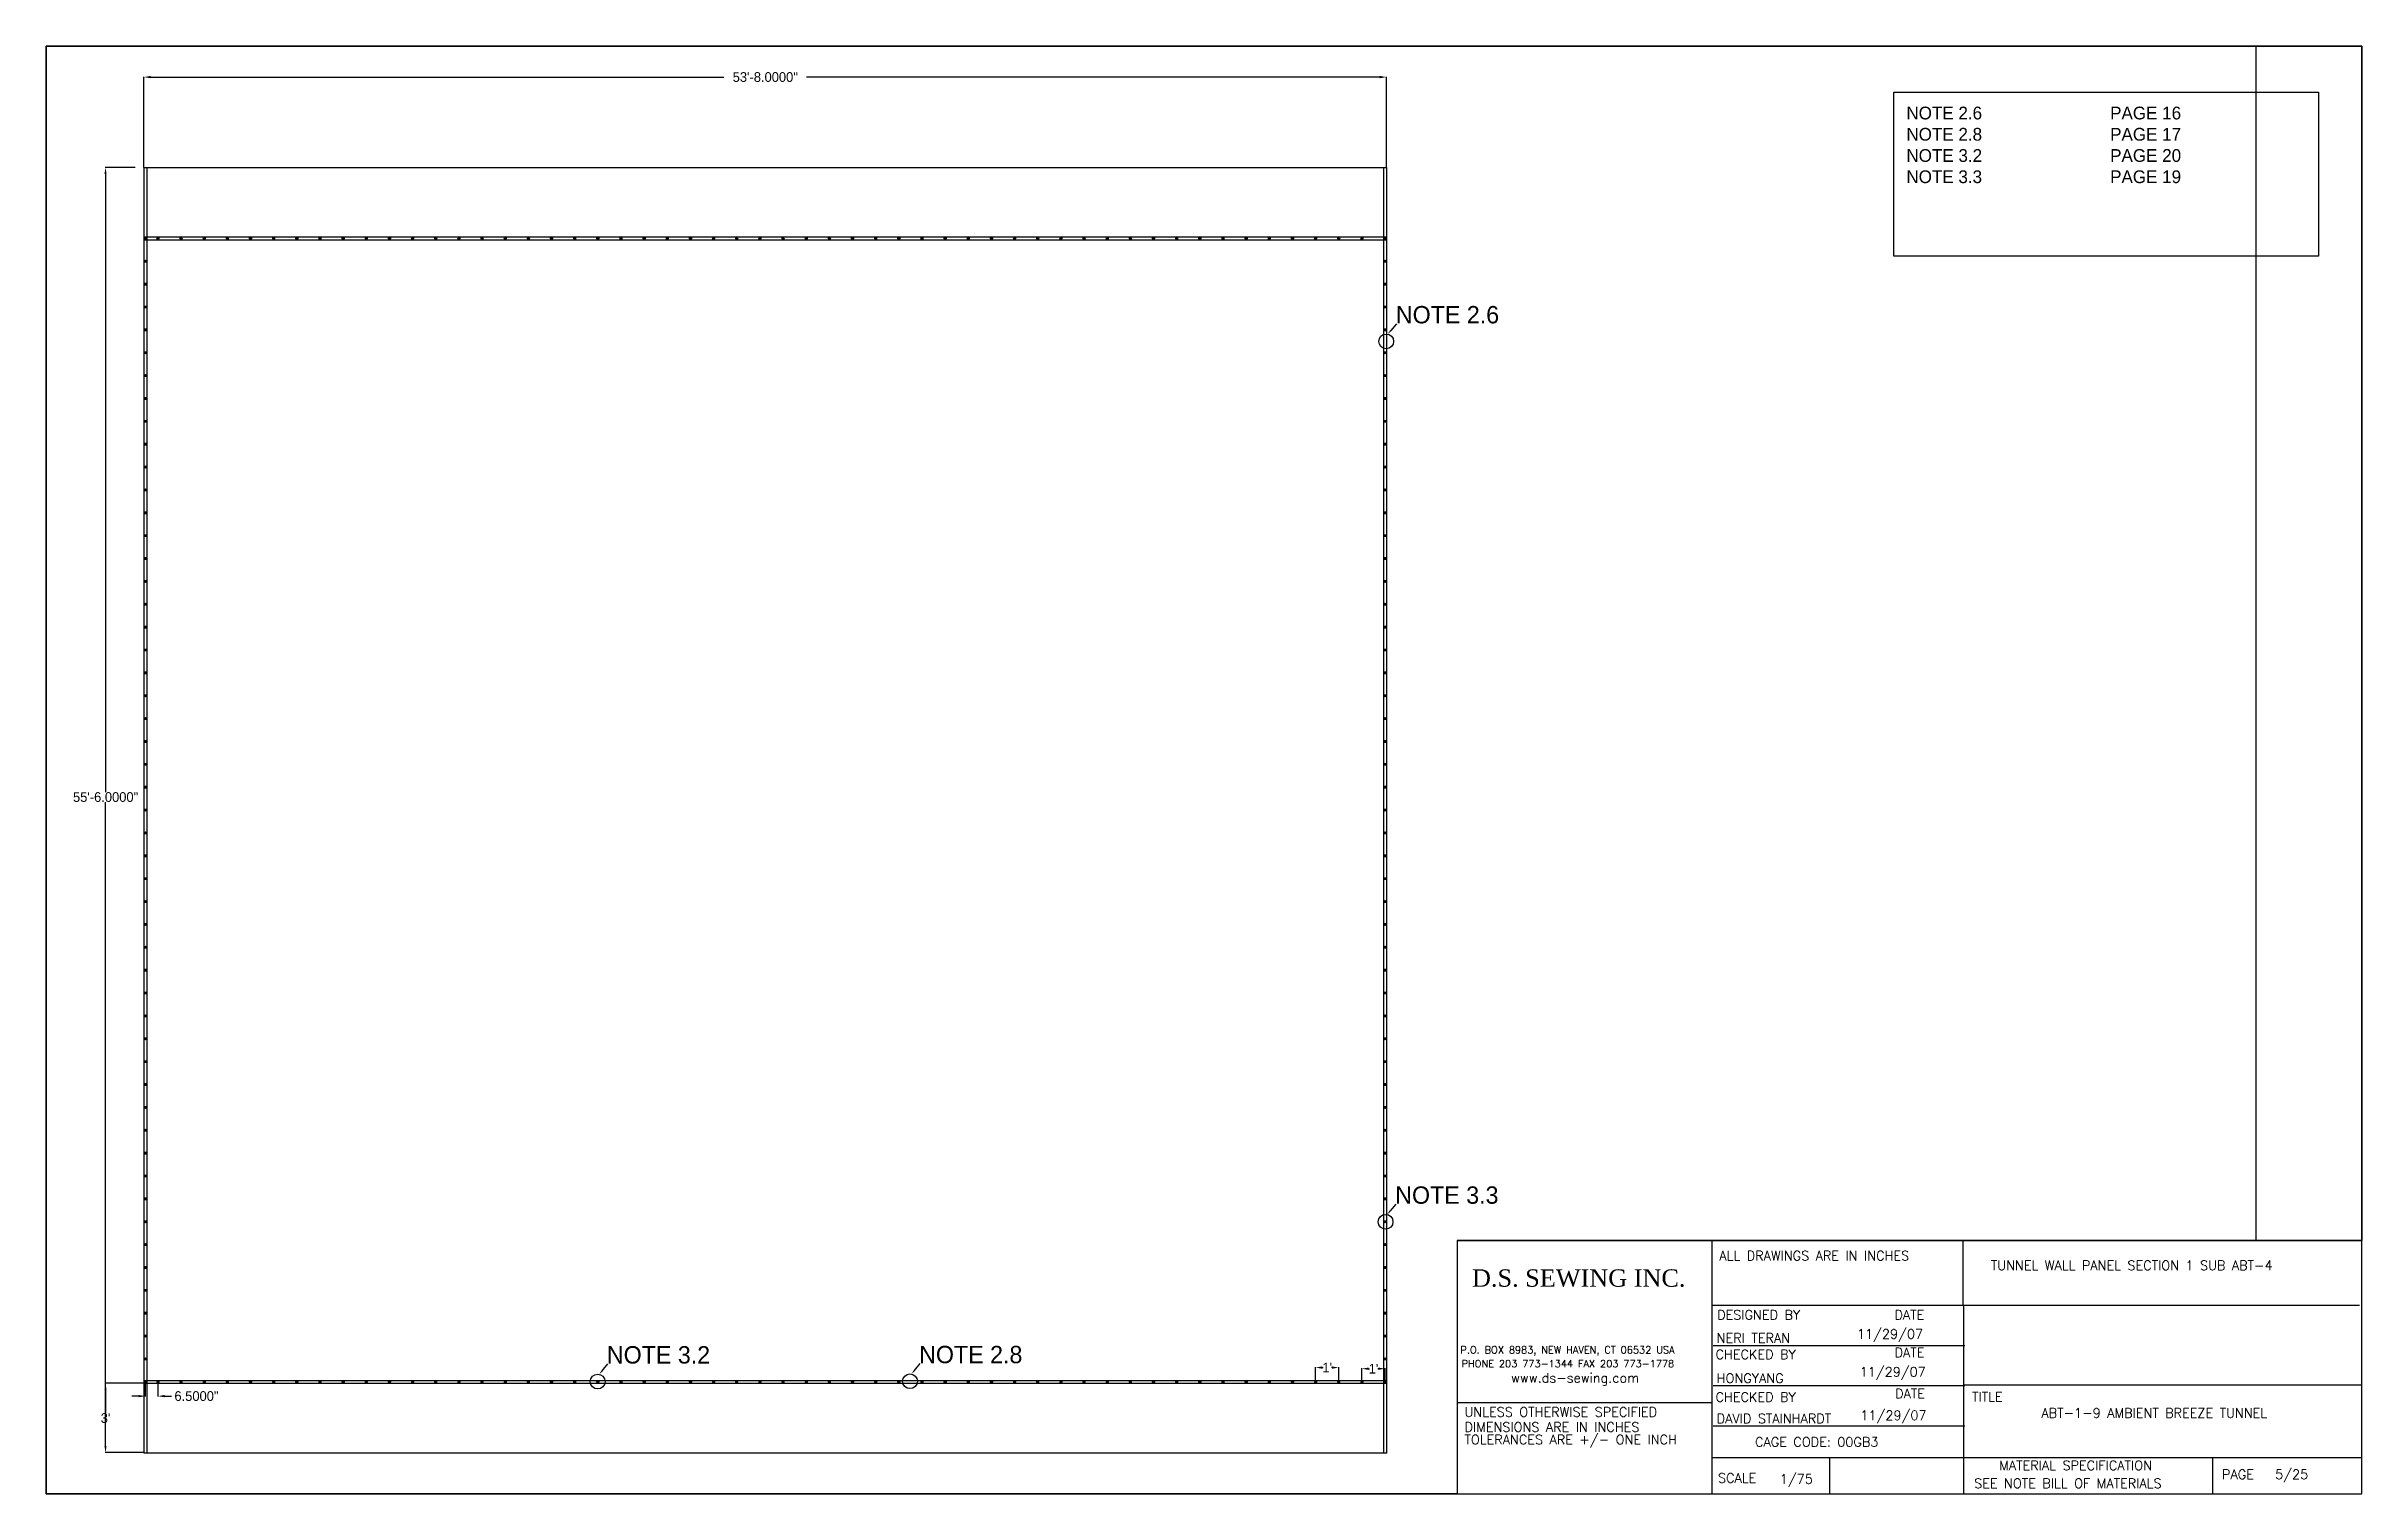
# Paper-space layout 'P5' of a CAD drawing. Header units: inches. Extents: x -62 to 16, y -1703 to 10.
# Drawn here: x 0 to 16, y 0 to 10 of the extents above.
# The model-space entities are those that its viewports show. They can reach past a viewport. Long polylines and large blocks are cut down to what shows.
import ezdxf

# ---------------------------------------------------------------- set-up
doc = ezdxf.new("R2010")
doc.units = ezdxf.units.IN
doc.header["$MEASUREMENT"] = 0
for name, color, linetype in [('DIMENSION', 7, 'Continuous'), ('FINISH', 1, 'Continuous'), ('GROMMET', 7, 'Continuous'), ('TEXT', 7, 'Continuous'), ('Title Block', 7, 'Continuous'), ('Viewport', 7, 'Continuous'), ('WEBB', 5, 'Continuous')]:
    doc.layers.add(name, color=color, linetype=linetype)
doc.styles.add('Roman', font='romans')
doc.styles.add('style1', font='txt.shx')
doc.dimstyles.get("Standard").update_dxf_attribs({"dimtxt": 2.5, "dimasz": 3.5, "dimexe": 0.18, "dimexo": 0.0625, "dimgap": 0.09, "dimtad": 0, "dimtih": 1, "dimtoh": 1, "dimdec": 4, "dimzin": 0, "dimdsep": 46, "dimlunit": 3, "dimtxsty": 'Standard', "dimcen": 0.09, "dimadec": 0, "dimazin": 0, "dimtfac": 1, "dimtdec": 4, "dimtofl": 0, "dimtmove": 0, "dimatfit": 3, "dimfxl": 0, "dimtolj": 1, "dimtzin": 0, "dimarcsym": 0})

# ---------------------------------------------------------------- blocks, each defined once
blk = doc.blocks.new('*D167')
at = {"layer": 'DEFPOINTS', "color": 0}
for p in [(8019.4, 13795.4), (8038.8, 13795.4), (8038.8, 13129.4)]:
    blk.add_point(p, dxfattribs=at)
at = {"layer": 'DIMENSION', "color": 0, "lineweight": -2}
for p, q in [((8034.8, 13795.4), (8019.2, 13795.4)), ((8019.4, 13791.9), (8019.4, 13471.7)), ((8019.4, 13132.9), (8019.4, 13466.5)), ((8034.8, 13129.4), (8019.2, 13129.4))]:
    blk.add_line(p, q, dxfattribs=at)
at = {"layer": 'DIMENSION', "color": 0}
for points in [[(8018.8, 13791.9), (8019.9, 13791.9), (8019.4, 13795.4)], [(8018.8, 13132.9), (8019.9, 13132.9), (8019.4, 13129.4)]]:
    blk.add_solid(points, dxfattribs=at)
at = {"layer": 'DIMENSION', "color": 0, "insert": (8019.4, 13469.1), "char_height": 5, "attachment_point": 5}
blk.add_mtext('\\A1;55\'-6.0000"', dxfattribs=at)
blk = doc.blocks.new('*D170')
at = {"layer": 'DEFPOINTS', "color": 0}
for p in [(8670.5, 13166.1), (8682.5, 13172.9), (8682.5, 13166.1)]:
    blk.add_point(p, dxfattribs=at)
at = {"layer": 'TEXT', "color": 0, "lineweight": -2}
for p, q in [((8670.5, 13166.2), (8670.5, 13173.1)), ((8674, 13172.9), (8674.4, 13172.9)), ((8679, 13172.9), (8678.7, 13172.9)), ((8682.5, 13166.2), (8682.5, 13173.1))]:
    blk.add_line(p, q, dxfattribs=at)
at = {"layer": 'TEXT', "color": 0}
for points in [[(8674, 13173.5), (8674, 13172.3), (8670.5, 13172.9)], [(8679, 13173.5), (8679, 13172.3), (8682.5, 13172.9)]]:
    blk.add_solid(points, dxfattribs=at)
at = {"layer": 'TEXT', "color": 0, "insert": (8676.5, 13172.9), "char_height": 5, "attachment_point": 5}
blk.add_mtext("\\A1;1'", dxfattribs=at)
blk = doc.blocks.new('*D171')
at = {"layer": 'DEFPOINTS', "color": 0}
for p in [(8646.5, 13173.5), (8646.5, 13166.1), (8658.5, 13166.1)]:
    blk.add_point(p, dxfattribs=at)
at = {"layer": 'TEXT', "color": 0, "lineweight": -2}
for p, q in [((8646.5, 13166.2), (8646.5, 13173.7)), ((8650, 13173.5), (8650.4, 13173.5)), ((8655, 13173.5), (8654.7, 13173.5)), ((8658.5, 13166.2), (8658.5, 13173.7))]:
    blk.add_line(p, q, dxfattribs=at)
at = {"layer": 'TEXT', "color": 0}
for points in [[(8650, 13174.1), (8650, 13172.9), (8646.5, 13173.5)], [(8655, 13174.1), (8655, 13172.9), (8658.5, 13173.5)]]:
    blk.add_solid(points, dxfattribs=at)
at = {"layer": 'TEXT', "color": 0, "insert": (8652.5, 13173.5), "char_height": 5, "attachment_point": 5}
blk.add_mtext("\\A1;1'", dxfattribs=at)
blk = doc.blocks.new('*D168')
at = {"layer": 'DEFPOINTS', "color": 0}
for p in [(8683.3, 13842.2), (8039.3, 13795.4), (8683.3, 13795.4)]:
    blk.add_point(p, dxfattribs=at)
at = {"layer": 'DIMENSION', "color": 0, "lineweight": -2}
for p, q in [((8039.3, 13795.4), (8039.3, 13842.4)), ((8042.8, 13842.2), (8339.9, 13842.2)), ((8679.8, 13842.2), (8382.6, 13842.2)), ((8683.3, 13795.4), (8683.3, 13842.4))]:
    blk.add_line(p, q, dxfattribs=at)
at = {"layer": 'DIMENSION', "color": 0}
for points in [[(8042.8, 13842.8), (8042.8, 13841.6), (8039.3, 13842.2)], [(8679.8, 13842.8), (8679.8, 13841.6), (8683.3, 13842.2)]]:
    blk.add_solid(points, dxfattribs=at)
at = {"layer": 'DIMENSION', "color": 0, "insert": (8361.3, 13842.2), "char_height": 5, "attachment_point": 5}
blk.add_mtext('\\A1;53\'-8.0000"', dxfattribs=at)
blk = doc.blocks.new('*D169')
at = {"layer": 'DEFPOINTS', "color": 0}
for p in [(8039.3, 13165.4), (8019.4, 13129.4), (8039.3, 13129.4)]:
    blk.add_point(p, dxfattribs=at)
at = {"layer": 'DIMENSION', "color": 0, "lineweight": -2}
for p, q in [((8039.2, 13165.4), (8019.2, 13165.4)), ((8019.4, 13161.9), (8019.4, 13149.9)), ((8019.4, 13132.9), (8019.4, 13144.7)), ((8039.2, 13129.4), (8019.2, 13129.4))]:
    blk.add_line(p, q, dxfattribs=at)
at = {"layer": 'DIMENSION', "color": 0}
for points in [[(8018.8, 13161.9), (8019.9, 13161.9), (8019.4, 13165.4)], [(8018.8, 13132.9), (8019.9, 13132.9), (8019.4, 13129.4)]]:
    blk.add_solid(points, dxfattribs=at)
at = {"layer": 'DIMENSION', "color": 0, "insert": (8019.4, 13147.3), "char_height": 5, "attachment_point": 5}
blk.add_mtext("\\A1;3'", dxfattribs=at)
blk = doc.blocks.new('*D177')
at = {"layer": 'DEFPOINTS', "color": 0}
for p in [(8040, 13166.1), (8046.5, 13166.1), (8046.5, 13158.7)]:
    blk.add_point(p, dxfattribs=at)
at = {"layer": 'DIMENSION', "color": 0, "lineweight": -2}
for p, q in [((8040, 13166.1), (8040, 13158.5)), ((8046.5, 13166.1), (8046.5, 13158.5)), ((8036.5, 13158.7), (8033, 13158.7)), ((8050, 13158.7), (8053.5, 13158.7))]:
    blk.add_line(p, q, dxfattribs=at)
at = {"layer": 'DIMENSION', "color": 0}
for points in [[(8036.5, 13159.3), (8036.5, 13158.1), (8040, 13158.7)], [(8050, 13159.3), (8050, 13158.1), (8046.5, 13158.7)]]:
    blk.add_solid(points, dxfattribs=at)
at = {"layer": 'DIMENSION', "color": 0, "insert": (8066.5, 13158.7), "char_height": 5, "attachment_point": 5}
blk.add_mtext('\\A1;6.5000"', dxfattribs=at)

msp = doc.modelspace()

# ---------------------------------------------------------------- linework, layer by layer
at = {"layer": 'DIMENSION'}
msp.add_point((8683.27581, 13129.3736), dxfattribs=at)
at = {"layer": 'FINISH'}
for p, q in [((8039.27581, 13795.3736), (8683.27581, 13795.3736)), ((8039.27581, 13129.3736), (8683.27581, 13129.3736))]:
    msp.add_line(p, q, dxfattribs=at)
at = {"layer": 'GROMMET'}
for centre, radius in [((8040.02581, 13758.6236), 0.5), ((8040.02581, 13758.6236), 0.25), ((8046.52581, 13758.6236), 0.5), ((8046.52581, 13758.6236), 0.25), ((8058.52581, 13758.6236), 0.5), ((8058.52581, 13758.6236), 0.25), ((8070.52581, 13758.6236), 0.5), ((8070.52581, 13758.6236), 0.25), ((8082.52581, 13758.6236), 0.5), ((8082.52581, 13758.6236), 0.25), ((8094.52581, 13758.6236), 0.5), ((8094.52581, 13758.6236), 0.25), ((8106.52581, 13758.6236), 0.5), ((8106.52581, 13758.6236), 0.25), ((8118.52581, 13758.6236), 0.5), ((8118.52581, 13758.6236), 0.25), ((8130.52581, 13758.6236), 0.5), ((8130.52581, 13758.6236), 0.25), ((8142.52581, 13758.6236), 0.5), ((8142.52581, 13758.6236), 0.25), ((8154.52581, 13758.6236), 0.5), ((8154.52581, 13758.6236), 0.25), ((8166.52581, 13758.6236), 0.5), ((8166.52581, 13758.6236), 0.25), ((8178.52581, 13758.6236), 0.5), ((8178.52581, 13758.6236), 0.25), ((8190.52581, 13758.6236), 0.5), ((8190.52581, 13758.6236), 0.25), ((8202.52581, 13758.6236), 0.5), ((8202.52581, 13758.6236), 0.25), ((8214.52581, 13758.6236), 0.5), ((8214.52581, 13758.6236), 0.25), ((8226.52581, 13758.6236), 0.5), ((8226.52581, 13758.6236), 0.25), ((8238.52581, 13758.6236), 0.5), ((8238.52581, 13758.6236), 0.25), ((8250.52581, 13758.6236), 0.5), ((8250.52581, 13758.6236), 0.25), ((8262.52581, 13758.6236), 0.5), ((8262.52581, 13758.6236), 0.25), ((8274.52581, 13758.6236), 0.5), ((8274.52581, 13758.6236), 0.25), ((8286.52581, 13758.6236), 0.5), ((8286.52581, 13758.6236), 0.25), ((8298.52581, 13758.6236), 0.5), ((8298.52581, 13758.6236), 0.25), ((8310.52581, 13758.6236), 0.5), ((8310.52581, 13758.6236), 0.25), ((8322.52581, 13758.6236), 0.5), ((8322.52581, 13758.6236), 0.25), ((8334.52581, 13758.6236), 0.5), ((8334.52581, 13758.6236), 0.25), ((8346.52581, 13758.6236), 0.5), ((8346.52581, 13758.6236), 0.25), ((8358.52581, 13758.6236), 0.5), ((8358.52581, 13758.6236), 0.25), ((8370.52581, 13758.6236), 0.5), ((8370.52581, 13758.6236), 0.25), ((8382.52581, 13758.6236), 0.5), ((8382.52581, 13758.6236), 0.25), ((8394.52581, 13758.6236), 0.5), ((8394.52581, 13758.6236), 0.25), ((8406.52581, 13758.6236), 0.5), ((8406.52581, 13758.6236), 0.25), ((8418.52581, 13758.6236), 0.5), ((8418.52581, 13758.6236), 0.25), ((8430.52581, 13758.6236), 0.5), ((8430.52581, 13758.6236), 0.25), ((8442.52581, 13758.6236), 0.5), ((8442.52581, 13758.6236), 0.25), ((8454.52581, 13758.6236), 0.5), ((8454.52581, 13758.6236), 0.25), ((8466.52581, 13758.6236), 0.5), ((8466.52581, 13758.6236), 0.25), ((8478.52581, 13758.6236), 0.5), ((8478.52581, 13758.6236), 0.25), ((8490.52581, 13758.6236), 0.5), ((8490.52581, 13758.6236), 0.25), ((8502.52581, 13758.6236), 0.5), ((8502.52581, 13758.6236), 0.25), ((8514.52581, 13758.6236), 0.5), ((8514.52581, 13758.6236), 0.25), ((8526.52581, 13758.6236), 0.5), ((8526.52581, 13758.6236), 0.25), ((8538.52581, 13758.6236), 0.5), ((8538.52581, 13758.6236), 0.25), ((8550.52581, 13758.6236), 0.5), ((8550.52581, 13758.6236), 0.25), ((8562.52581, 13758.6236), 0.5), ((8562.52581, 13758.6236), 0.25), ((8574.52581, 13758.6236), 0.5), ((8574.52581, 13758.6236), 0.25), ((8586.52581, 13758.6236), 0.5), ((8586.52581, 13758.6236), 0.25), ((8598.52581, 13758.6236), 0.5), ((8598.52581, 13758.6236), 0.25), ((8610.52581, 13758.6236), 0.5), ((8610.52581, 13758.6236), 0.25), ((8622.52581, 13758.6236), 0.5), ((8622.52581, 13758.6236), 0.25), ((8634.52581, 13758.6236), 0.5), ((8634.52581, 13758.6236), 0.25), ((8646.52581, 13758.6236), 0.5), ((8646.52581, 13758.6236), 0.25), ((8658.52581, 13758.6236), 0.5), ((8658.52581, 13758.6236), 0.25), ((8670.52581, 13758.6236), 0.5), ((8670.52581, 13758.6236), 0.25), ((8682.52581, 13758.6236), 0.5), ((8682.52581, 13758.6236), 0.25), ((8040.02581, 13746.7736), 0.5), ((8040.02581, 13746.7736), 0.25), ((8682.52581, 13746.7736), 0.5), ((8682.52581, 13746.7736), 0.25), ((8040.02581, 13734.9236), 0.5), ((8040.02581, 13734.9236), 0.25), ((8682.52581, 13734.9236), 0.5), ((8682.52581, 13734.9236), 0.25), ((8040.02581, 13723.0736), 0.5), ((8040.02581, 13723.0736), 0.25), ((8682.52581, 13723.0736), 0.5), ((8682.52581, 13723.0736), 0.25), ((8040.02581, 13711.2236), 0.5), ((8040.02581, 13711.2236), 0.25), ((8682.52581, 13711.2236), 0.5), ((8682.52581, 13711.2236), 0.25), ((8040.02581, 13699.3736), 0.5), ((8040.02581, 13699.3736), 0.25), ((8682.52581, 13699.3736), 0.5), ((8682.52581, 13699.3736), 0.25), ((8040.02581, 13687.5236), 0.5), ((8040.02581, 13687.5236), 0.25), ((8682.52581, 13687.5236), 0.5), ((8682.52581, 13687.5236), 0.25), ((8040.02581, 13675.6736), 0.5), ((8040.02581, 13675.6736), 0.25), ((8682.52581, 13675.6736), 0.5), ((8682.52581, 13675.6736), 0.25), ((8040.02581, 13663.8236), 0.5), ((8040.02581, 13663.8236), 0.25), ((8682.52581, 13663.8236), 0.5), ((8682.52581, 13663.8236), 0.25), ((8040.02581, 13651.9736), 0.5), ((8040.02581, 13651.9736), 0.25), ((8682.52581, 13651.9736), 0.5), ((8682.52581, 13651.9736), 0.25), ((8040.02581, 13640.1236), 0.5), ((8040.02581, 13640.1236), 0.25), ((8682.52581, 13640.1236), 0.5), ((8682.52581, 13640.1236), 0.25), ((8040.02581, 13628.2736), 0.5), ((8040.02581, 13628.2736), 0.25), ((8682.52581, 13628.2736), 0.5), ((8682.52581, 13628.2736), 0.25), ((8040.02581, 13616.4236), 0.5), ((8040.02581, 13616.4236), 0.25), ((8682.52581, 13616.4236), 0.5), ((8682.52581, 13616.4236), 0.25), ((8040.02581, 13604.5736), 0.5), ((8040.02581, 13604.5736), 0.25), ((8682.52581, 13604.5736), 0.5), ((8682.52581, 13604.5736), 0.25), ((8040.02581, 13592.7236), 0.5), ((8040.02581, 13592.7236), 0.25), ((8682.52581, 13592.7236), 0.5), ((8682.52581, 13592.7236), 0.25), ((8040.02581, 13580.8736), 0.5), ((8040.02581, 13580.8736), 0.25), ((8682.52581, 13580.8736), 0.5), ((8682.52581, 13580.8736), 0.25), ((8040.02581, 13569.0236), 0.5), ((8040.02581, 13569.0236), 0.25), ((8682.52581, 13569.0236), 0.5), ((8682.52581, 13569.0236), 0.25), ((8040.02581, 13557.1736), 0.5), ((8040.02581, 13557.1736), 0.25), ((8682.52581, 13557.1736), 0.5), ((8682.52581, 13557.1736), 0.25), ((8040.02581, 13545.3236), 0.5), ((8040.02581, 13545.3236), 0.25), ((8682.52581, 13545.3236), 0.5), ((8682.52581, 13545.3236), 0.25), ((8040.02581, 13533.4736), 0.5), ((8040.02581, 13533.4736), 0.25), ((8682.52581, 13533.4736), 0.5), ((8682.52581, 13533.4736), 0.25), ((8040.02581, 13521.6236), 0.5), ((8040.02581, 13521.6236), 0.25), ((8682.52581, 13521.6236), 0.5), ((8682.52581, 13521.6236), 0.25), ((8040.02581, 13509.7736), 0.5), ((8040.02581, 13509.7736), 0.25), ((8682.52581, 13509.7736), 0.5), ((8682.52581, 13509.7736), 0.25), ((8040.02581, 13497.9236), 0.5), ((8040.02581, 13497.9236), 0.25), ((8682.52581, 13497.9236), 0.5), ((8682.52581, 13497.9236), 0.25), ((8040.02581, 13486.0736), 0.5), ((8040.02581, 13486.0736), 0.25), ((8682.52581, 13486.0736), 0.5), ((8682.52581, 13486.0736), 0.25), ((8040.02581, 13474.2236), 0.5), ((8040.02581, 13474.2236), 0.25), ((8682.52581, 13474.2236), 0.5), ((8682.52581, 13474.2236), 0.25), ((8040.02581, 13462.3736), 0.5), ((8040.02581, 13462.3736), 0.25), ((8682.52581, 13462.3736), 0.5), ((8682.52581, 13462.3736), 0.25), ((8040.02581, 13450.5236), 0.5), ((8040.02581, 13450.5236), 0.25), ((8682.52581, 13450.5236), 0.5), ((8682.52581, 13450.5236), 0.25), ((8040.02581, 13438.6736), 0.5), ((8040.02581, 13438.6736), 0.25), ((8682.52581, 13438.6736), 0.5), ((8682.52581, 13438.6736), 0.25), ((8040.02581, 13426.8236), 0.5), ((8040.02581, 13426.8236), 0.25), ((8682.52581, 13426.8236), 0.5), ((8682.52581, 13426.8236), 0.25), ((8040.02581, 13414.9736), 0.5), ((8040.02581, 13414.9736), 0.25), ((8682.52581, 13414.9736), 0.5), ((8682.52581, 13414.9736), 0.25), ((8040.02581, 13403.1236), 0.5), ((8040.02581, 13403.1236), 0.25), ((8682.52581, 13403.1236), 0.5), ((8682.52581, 13403.1236), 0.25), ((8040.02581, 13391.2736), 0.5), ((8040.02581, 13391.2736), 0.25), ((8682.52581, 13391.2736), 0.5), ((8682.52581, 13391.2736), 0.25), ((8040.02581, 13379.4236), 0.5), ((8040.02581, 13367.5736), 0.5), ((8040.02581, 13379.4236), 0.25), ((8682.52581, 13379.4236), 0.5), ((8682.52581, 13367.5736), 0.5), ((8682.52581, 13379.4236), 0.25), ((8040.02581, 13355.7236), 0.5), ((8040.02581, 13367.5736), 0.25), ((8682.52581, 13355.7236), 0.5), ((8682.52581, 13367.5736), 0.25), ((8040.02581, 13343.8736), 0.5), ((8040.02581, 13355.7236), 0.25), ((8040.02581, 13343.8736), 0.25), ((8682.52581, 13343.8736), 0.5), ((8682.52581, 13355.7236), 0.25), ((8682.52581, 13343.8736), 0.25), ((8040.02581, 13332.0236), 0.5), ((8040.02581, 13332.0236), 0.25), ((8682.52581, 13332.0236), 0.5), ((8682.52581, 13332.0236), 0.25), ((8040.02581, 13320.1736), 0.5), ((8040.02581, 13320.1736), 0.25), ((8682.52581, 13320.1736), 0.5), ((8682.52581, 13320.1736), 0.25), ((8040.02581, 13308.3236), 0.5), ((8040.02581, 13308.3236), 0.25), ((8682.52581, 13308.3236), 0.5), ((8682.52581, 13308.3236), 0.25), ((8040.02581, 13296.4736), 0.5), ((8040.02581, 13296.4736), 0.25), ((8682.52581, 13296.4736), 0.5), ((8682.52581, 13296.4736), 0.25), ((8040.02581, 13284.6236), 0.5), ((8040.02581, 13284.6236), 0.25), ((8682.52581, 13284.6236), 0.5), ((8682.52581, 13284.6236), 0.25), ((8040.02581, 13272.7736), 0.5), ((8040.02581, 13272.7736), 0.25), ((8682.52581, 13272.7736), 0.5), ((8682.52581, 13272.7736), 0.25), ((8040.02581, 13260.9236), 0.5), ((8040.02581, 13260.9236), 0.25), ((8682.52581, 13260.9236), 0.5), ((8682.52581, 13260.9236), 0.25), ((8040.02581, 13249.0736), 0.5), ((8040.02581, 13249.0736), 0.25), ((8682.52581, 13249.0736), 0.5), ((8682.52581, 13249.0736), 0.25), ((8040.02581, 13237.2236), 0.5), ((8040.02581, 13237.2236), 0.25), ((8682.52581, 13237.2236), 0.5), ((8682.52581, 13237.2236), 0.25), ((8040.02581, 13225.3736), 0.5), ((8040.02581, 13225.3736), 0.25), ((8682.52581, 13225.3736), 0.5), ((8682.52581, 13225.3736), 0.25), ((8040.02581, 13213.5236), 0.5), ((8040.02581, 13213.5236), 0.25), ((8682.52581, 13213.5236), 0.5), ((8682.52581, 13213.5236), 0.25), ((8040.02581, 13201.6736), 0.5), ((8040.02581, 13201.6736), 0.25), ((8682.52581, 13201.6736), 0.5), ((8682.52581, 13201.6736), 0.25), ((8040.02581, 13189.8236), 0.5), ((8040.02581, 13189.8236), 0.25), ((8682.52581, 13189.8236), 0.5), ((8682.52581, 13189.8236), 0.25), ((8040.02581, 13177.9736), 0.5), ((8040.02581, 13177.9736), 0.25), ((8682.52581, 13177.9736), 0.5), ((8682.52581, 13177.9736), 0.25), ((8040.02581, 13166.1236), 0.5), ((8040.02581, 13166.1236), 0.25), ((8046.52581, 13166.1236), 0.5), ((8046.52581, 13166.1236), 0.25), ((8058.52581, 13166.1236), 0.5), ((8058.52581, 13166.1236), 0.25), ((8070.52581, 13166.1236), 0.5), ((8070.52581, 13166.1236), 0.25), ((8082.52581, 13166.1236), 0.5), ((8082.52581, 13166.1236), 0.25), ((8094.52581, 13166.1236), 0.5), ((8094.52581, 13166.1236), 0.25), ((8106.52581, 13166.1236), 0.5), ((8106.52581, 13166.1236), 0.25), ((8118.52581, 13166.1236), 0.5), ((8118.52581, 13166.1236), 0.25), ((8130.52581, 13166.1236), 0.5), ((8130.52581, 13166.1236), 0.25), ((8142.52581, 13166.1236), 0.5), ((8142.52581, 13166.1236), 0.25), ((8154.52581, 13166.1236), 0.5), ((8154.52581, 13166.1236), 0.25), ((8166.52581, 13166.1236), 0.5), ((8166.52581, 13166.1236), 0.25), ((8178.52581, 13166.1236), 0.5), ((8178.52581, 13166.1236), 0.25), ((8190.52581, 13166.1236), 0.5), ((8190.52581, 13166.1236), 0.25), ((8202.52581, 13166.1236), 0.5), ((8202.52581, 13166.1236), 0.25), ((8214.52581, 13166.1236), 0.5), ((8214.52581, 13166.1236), 0.25), ((8226.52581, 13166.1236), 0.5), ((8226.52581, 13166.1236), 0.25), ((8238.52581, 13166.1236), 0.5), ((8238.52581, 13166.1236), 0.25), ((8250.52581, 13166.1236), 0.5), ((8250.52581, 13166.1236), 0.25), ((8262.52581, 13166.1236), 0.5), ((8262.52581, 13166.1236), 0.25), ((8274.52581, 13166.1236), 0.5), ((8274.52581, 13166.1236), 0.25), ((8286.52581, 13166.1236), 0.5), ((8286.52581, 13166.1236), 0.25), ((8298.52581, 13166.1236), 0.5), ((8298.52581, 13166.1236), 0.25), ((8310.52581, 13166.1236), 0.5), ((8310.52581, 13166.1236), 0.25), ((8322.52581, 13166.1236), 0.5), ((8322.52581, 13166.1236), 0.25), ((8334.52581, 13166.1236), 0.5), ((8334.52581, 13166.1236), 0.25), ((8346.52581, 13166.1236), 0.5), ((8346.52581, 13166.1236), 0.25), ((8358.52581, 13166.1236), 0.5), ((8358.52581, 13166.1236), 0.25), ((8370.52581, 13166.1236), 0.5), ((8370.52581, 13166.1236), 0.25), ((8382.52581, 13166.1236), 0.5), ((8382.52581, 13166.1236), 0.25), ((8394.52581, 13166.1236), 0.5), ((8394.52581, 13166.1236), 0.25), ((8406.52581, 13166.1236), 0.5), ((8406.52581, 13166.1236), 0.25), ((8418.52581, 13166.1236), 0.5), ((8418.52581, 13166.1236), 0.25), ((8430.52581, 13166.1236), 0.5), ((8430.52581, 13166.1236), 0.25), ((8442.52581, 13166.1236), 0.5), ((8442.52581, 13166.1236), 0.25), ((8454.52581, 13166.1236), 0.5), ((8454.52581, 13166.1236), 0.25), ((8466.52581, 13166.1236), 0.5), ((8466.52581, 13166.1236), 0.25), ((8478.52581, 13166.1236), 0.5), ((8478.52581, 13166.1236), 0.25), ((8490.52581, 13166.1236), 0.5), ((8490.52581, 13166.1236), 0.25), ((8502.52581, 13166.1236), 0.5), ((8502.52581, 13166.1236), 0.25), ((8514.52581, 13166.1236), 0.5), ((8514.52581, 13166.1236), 0.25), ((8526.52581, 13166.1236), 0.5), ((8526.52581, 13166.1236), 0.25), ((8538.52581, 13166.1236), 0.5), ((8538.52581, 13166.1236), 0.25), ((8550.52581, 13166.1236), 0.5), ((8550.52581, 13166.1236), 0.25), ((8562.52581, 13166.1236), 0.5), ((8562.52581, 13166.1236), 0.25), ((8574.52581, 13166.1236), 0.5), ((8574.52581, 13166.1236), 0.25), ((8586.52581, 13166.1236), 0.5), ((8586.52581, 13166.1236), 0.25), ((8598.52581, 13166.1236), 0.5), ((8598.52581, 13166.1236), 0.25), ((8610.52581, 13166.1236), 0.5), ((8610.52581, 13166.1236), 0.25), ((8622.52581, 13166.1236), 0.5), ((8622.52581, 13166.1236), 0.25), ((8634.52581, 13166.1236), 0.5), ((8634.52581, 13166.1236), 0.25), ((8646.52581, 13166.1236), 0.5), ((8646.52581, 13166.1236), 0.25), ((8658.52581, 13166.1236), 0.5), ((8658.52581, 13166.1236), 0.25), ((8670.52581, 13166.1236), 0.5), ((8670.52581, 13166.1236), 0.25), ((8682.52581, 13166.1236), 0.5), ((8682.52581, 13166.1236), 0.25)]:
    msp.add_circle(centre, radius, dxfattribs=at)
at = {"layer": 'TEXT'}
for p, q in [((9133.76147, 13980.7397), (9133.76147, 12980.7397)), ((9133.76147, 13980.7397), (9133.76147, 12980.7397)), ((8688.39138, 13714.35448), (8685.51067, 13710.87324)), ((8688.06827, 13258.14711), (8685.18756, 13254.66587)), ((8279.47892, 13175.36566), (8276.5982, 13171.88442)), ((8441.3206, 13175.52787), (8438.43988, 13172.04663))]:
    msp.add_line(p, q, dxfattribs=at)
for centre in [(8683.11361, 13705.23891), (8682.7905, 13249.03154), (8274.45115, 13166.25009), (8436.29283, 13166.4123)]:
    msp.add_circle(centre, 3.83358, dxfattribs=at)
for points in [[(8685.19848, 13711.1492), (8685.82285, 13710.59728), (8683.85492, 13709.00014)], [(8684.87537, 13254.94183), (8685.49974, 13254.38991), (8683.53181, 13252.79277)], [(8276.53602, 13172.16038), (8277.16039, 13171.60846), (8275.19246, 13170.01132)], [(8438.3777, 13172.32258), (8439.00207, 13171.77067), (8437.03414, 13170.17352)]]:
    msp.add_solid(points, dxfattribs=at)
at = {"layer": 'WEBB'}
for p, q in [((8039.27581, 13795.3736), (8039.27581, 13129.3736)), ((8040.77581, 13795.3736), (8040.77581, 13129.3736)), ((8681.77581, 13795.3736), (8681.77581, 13129.3736)), ((8683.27581, 13795.3736), (8683.27581, 13129.3736)), ((8039.27581, 13759.3736), (8683.27581, 13759.3736)), ((8039.27581, 13757.8736), (8683.27581, 13757.8736)), ((8039.27581, 13166.8736), (8683.27581, 13166.8736)), ((8039.27581, 13165.3736), (8683.27581, 13165.3736))]:
    msp.add_line(p, q, dxfattribs=at)

# ---------------------------------------------------------------- texts
at = {"layer": 'TEXT'}
for s, p in [('NOTE 2.6', (8688.11504, 13714.57892)), ('NOTE 3.3', (8687.79193, 13258.37155)), ('NOTE 3.2', (8279.20258, 13175.5901)), ('NOTE 2.8', (8441.04426, 13175.75231))]:
    msp.add_text(s, height=9, dxfattribs=at).set_placement(p)
at = {"layer": 'TEXT', "insert": (8952.70241, 13826.87316), "char_height": 6.6, "width": 210.3834797, "attachment_point": 1}
msp.add_mtext('NOTE 2.6^I^I^IPAGE 16\\PNOTE 2.8^I^I^IPAGE 17\\PNOTE 3.2^I^I ^IPAGE 20\\PNOTE 3.3^I^I^IPAGE 19', dxfattribs=at)

# ---------------------------------------------------------------- dimensions: what is measured, and where the dimension line sits
at = {"layer": 'DIMENSION'}
for base, p1, p2, picture, middle in [((8683.27581, 13842.22921), (8039.27581, 13795.3736), (8683.27581, 13795.3736), '*D168', (8361.27581, 13842.22921)), ((8046.52581, 13158.69738), (8040.02581, 13166.1236), (8046.52581, 13166.1236), '*D177', (8066.53248, 13158.69738))]:
    dim = msp.add_linear_dim(base=base, p1=p1, p2=p2, dimstyle='Standard', override={"dimtxt": 5}, dxfattribs=at)
    dim.commit()
    dim.dimension.update_dxf_attribs({"geometry": picture, "text_midpoint": middle})
for base, p1, p2, override, picture, middle in [((8019.36591, 13795.3736), (8038.77581, 13129.3736), (8038.77581, 13795.3736), {"dimscale": 1, "dimtxt": 5, "dimexo": 4, "dimcen": 6, "dimatfit": 3}, '*D167', (8019.36591, 13469.1236)), ((8019.36591, 13129.3736), (8039.27581, 13165.3736), (8039.27581, 13129.3736), {"dimtxt": 5}, '*D169', (8019.36591, 13147.33965))]:
    dim = msp.add_linear_dim(base=base, p1=p1, p2=p2, angle=90, dimstyle='Standard', override=override, dxfattribs=at)
    dim.commit()
    dim.dimension.update_dxf_attribs({"geometry": picture, "text_midpoint": middle, "dimtype": 160})
at = {"layer": 'TEXT'}
for base, p1, p2, picture, middle in [((8646.52581, 13173.47229), (8658.52581, 13166.1236), (8646.52581, 13166.1236), '*D171', (8652.52581, 13173.47229)), ((8682.52581, 13172.90534), (8670.52581, 13166.1236), (8682.52581, 13166.1236), '*D170', (8676.52581, 13172.90534))]:
    dim = msp.add_linear_dim(base=base, p1=p1, p2=p2, dimstyle='Standard', override={"dimtxt": 5}, dxfattribs=at)
    dim.commit()
    dim.dimension.update_dxf_attribs({"geometry": picture, "text_midpoint": middle})

psp = doc.layouts.new('P5')

# ---------------------------------------------------------------- linework, layer by layer
at = {"layer": 'TEXT'}
psp.add_lwpolyline([(12.766, 9.683), (15.701, 9.683), (15.701, 8.549), (12.766, 8.549)], close=True, dxfattribs=at)
psp.add_lwpolyline([(12.766, 9.683), (15.701, 9.683), (15.701, 8.549), (12.766, 8.549)], close=True, dxfattribs=at)
at = {"layer": 'Title Block'}
for p, q in [((16, 10), (0, 10)), ((0, 10), (0, 0)), ((16, 0), (16, 10)), ((9.75, 1.75), (16, 1.75)), ((11.511, 1.302), (11.511, 1.75)), ((13.245, 1.302), (13.245, 1.75)), ((11.511, 1.302), (11.75, 1.302)), ((11.511, 0), (11.511, 1.302)), ((11.75, 1.302), (13.25, 1.302)), ((13.25, 1.302), (13.707, 1.302)), ((13.25, 0), (13.25, 1.302)), ((13.692, 1.302), (15.984, 1.302)), ((11.518, 1.024), (13.257, 1.024)), ((11.75, 1.024), (13.25, 1.024)), ((11.518, 0.747), (13.257, 0.747)), ((11.75, 0.747), (13.25, 0.747)), ((13.25, 0.752), (16, 0.752)), ((9.75, 0.63), (11.511, 0.63)), ((11.518, 0.469), (13.257, 0.469)), ((11.511, 0.25), (16, 0.25)), ((12.325, 0), (12.325, 0.25)), ((14.971, 0), (14.971, 0.25)), ((0, 0), (16, 0)), ((0, 0), (16, 0))]:
    psp.add_line(p, q, dxfattribs=at)
at = {"layer": 'Viewport'}
psp.add_lwpolyline([(0, 10), (9.88, 10), (9.88, 10), (16, 10), (16, 1.75), (9.75, 1.75), (9.75, 0), (0, 0)], close=True, dxfattribs=at)

# ---------------------------------------------------------------- texts
at = {"layer": 'TEXT', "ltscale": 0.015, "insert": (9.852, 1.55), "char_height": 0.12, "width": 1.77851, "attachment_point": 1, "style": 'style1'}
psp.add_mtext('{\\fTimes New Roman|b0|i0|c0|p18;D.S. SEWING INC.}', dxfattribs=at)
at = {"layer": 'Title Block', "style": 'Roman'}
for s, height, p in [('ALL DRAWINGS ARE IN INCHES', 0.065, (11.561, 1.612)), ('TUNNEL WALL PANEL SECTION 1 SUB ABT-4', 0.065, (13.437, 1.545)), ('DESIGNED BY', 0.065, (11.546, 1.203)), ('11/29/07', 0.065, (12.512, 1.071)), ('DATE', 0.065, (12.771, 1.203)), ('P.O. BOX 8983, NEW HAVEN, CT 06532 USA', 0.0494, (9.772, 0.969)), ('CHECKED BY', 0.065, (11.535, 0.93)), ('NERI TERAN', 0.065, (11.543, 1.043)), ('DATE', 0.065, (12.772, 0.943)), ('PHONE 203 773-1344 FAX 203 773-1778', 0.0494, (9.78, 0.873)), ('www.ds-sewing.com', 0.065, (10.122, 0.768)), ('HONGYANG', 0.065, (11.543, 0.765)), ('11/29/07', 0.065, (12.531, 0.809)), ('CHECKED BY', 0.065, (11.535, 0.635)), ('DATE', 0.065, (12.776, 0.659)), ('TITLE', 0.065, (13.307, 0.637)), ('UNLESS OTHERWISE SPECIFIED', 0.065, (9.8, 0.532)), ('DIMENSIONS ARE IN INCHES', 0.065, (9.8, 0.428)), ('DAVID STAINHARDT', 0.065, (11.543, 0.487)), ('11/29/07', 0.065, (12.536, 0.509)), ('ABT-1-9 AMBIENT BREEZE TUNNEL', 0.065, (13.787, 0.525)), ('TOLERANCES ARE +/- ONE INCH', 0.065, (9.8, 0.341)), ('CAGE CODE: 00GB3', 0.065, (11.808, 0.325)), ('MATERIAL SPECIFICATION', 0.065, (13.495, 0.163)), ('PAGE', 0.065, (15.035, 0.101)), ('5/25', 0.065, (15.402, 0.101)), ('SCALE', 0.065, (11.552, 0.076)), ('1/75', 0.065, (11.979, 0.069)), ('SEE NOTE BILL OF MATERIALS', 0.065, (13.322, 0.039))]:
    psp.add_text(s, height=height, dxfattribs=at).set_placement(p)

# ---------------------------------------------------------------- viewports
at = {"layer": 'Viewport'}
vp = psp.add_viewport(center=(8, 5), size=(16, 10), view_center_point=(8588.67797, 13483.14525), view_height=750.000044, dxfattribs=at)
vp.dxf.flags = 0x10000  # cut along an outline
vp.dxf.clipping_boundary_handle = psp.add_lwpolyline([(0, 10), (9.88, 10), (9.88, 10), (16, 10), (16, 1.75), (9.75, 1.75), (9.75, 0), (0, 0)], format="xyb", close=True, dxfattribs={"invisible": 1}).dxf.handle

doc.saveas('drawing.dxf')
